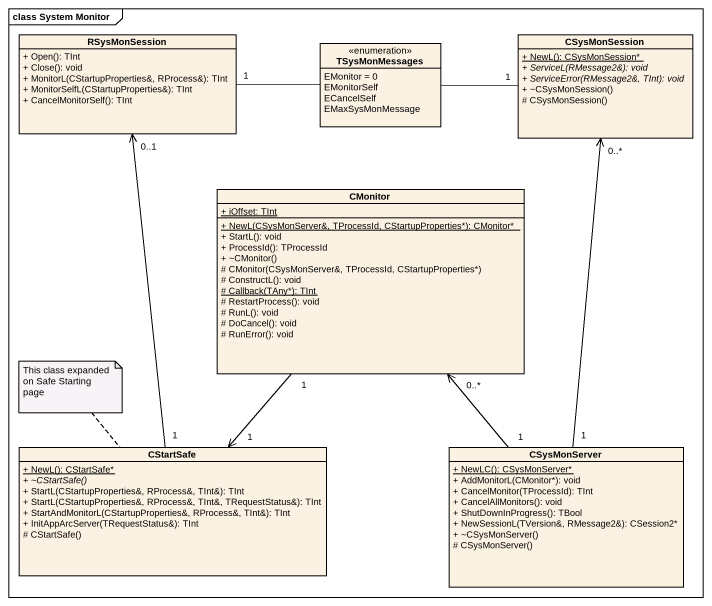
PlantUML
@startuml
mainframe class System Monitor
hide circle
hide empty members
skinparam classAttributeIconSize 0
class RSysMonSession {
  + Open(): TInt
  + Close(): void
  + MonitorL(CStartupProperties&, RProcess&): TInt
  + MonitorSelfL(CStartupProperties&): TInt
  + CancelMonitorSelf(): TInt
}
enum TSysMonMessages {
  EMonitor = 0
  EMonitorSelf
  ECancelSelf
  EMaxSysMonMessage
}
class CSysMonSession {
  {static} + NewL(): CSysMonSession*
  {abstract} + ServiceL(RMessage2&): void
  {abstract} + ServiceError(RMessage2&, TInt): void
  + ~CSysMonSession()
  # CSysMonSession()
}
class CMonitor {
  {static} + iOffset: TInt
  {static} + NewL(CSysMonServer&, TProcessId, CStartupProperties*): CMonitor*
  + StartL(): void
  + ProcessId(): TProcessId
  + ~CMonitor()
  # CMonitor(CSysMonServer&, TProcessId, CStartupProperties*)
  # ConstructL(): void
  {static} # Callback(TAny*): TInt
  # RestartProcess(): void
  # RunL(): void
  # DoCancel(): void
  # RunError(): void
}
class CStartSafe {
  {static} + NewL(): CStartSafe*
  {abstract} + ~CStartSafe()
  + StartL(CStartupProperties&, RProcess&, TInt&): TInt
  + StartL(CStartupProperties&, RProcess&, TInt&, TRequestStatus&): TInt
  + StartAndMonitorL(CStartupProperties&, RProcess&, TInt&): TInt
  + InitAppArcServer(TRequestStatus&): TInt
  # CStartSafe()
}
class CSysMonServer {
  {static} + NewLC(): CSysMonServer*
  + AddMonitorL(CMonitor*): void
  + CancelMonitor(TProcessId): TInt
  + CancelAllMonitors(): void
  + ShutDownInProgress(): TBool
  + NewSessionL(TVersion&, RMessage2&): CSession2*
  + ~CSysMonServer()
  # CSysMonServer()
}
TSysMonMessages -left- "1" RSysMonSession
CSysMonSession "1" -left- TSysMonMessages
CMonitor "1" --> "1" CStartSafe
CStartSafe "1" -up-> "0..1" RSysMonSession
CSysMonServer "1" -up-> "0..*" CSysMonSession
CSysMonServer "1" -up-> "0..*" CMonitor
note top of CStartSafe : This class expanded on Safe Starting page
@enduml
